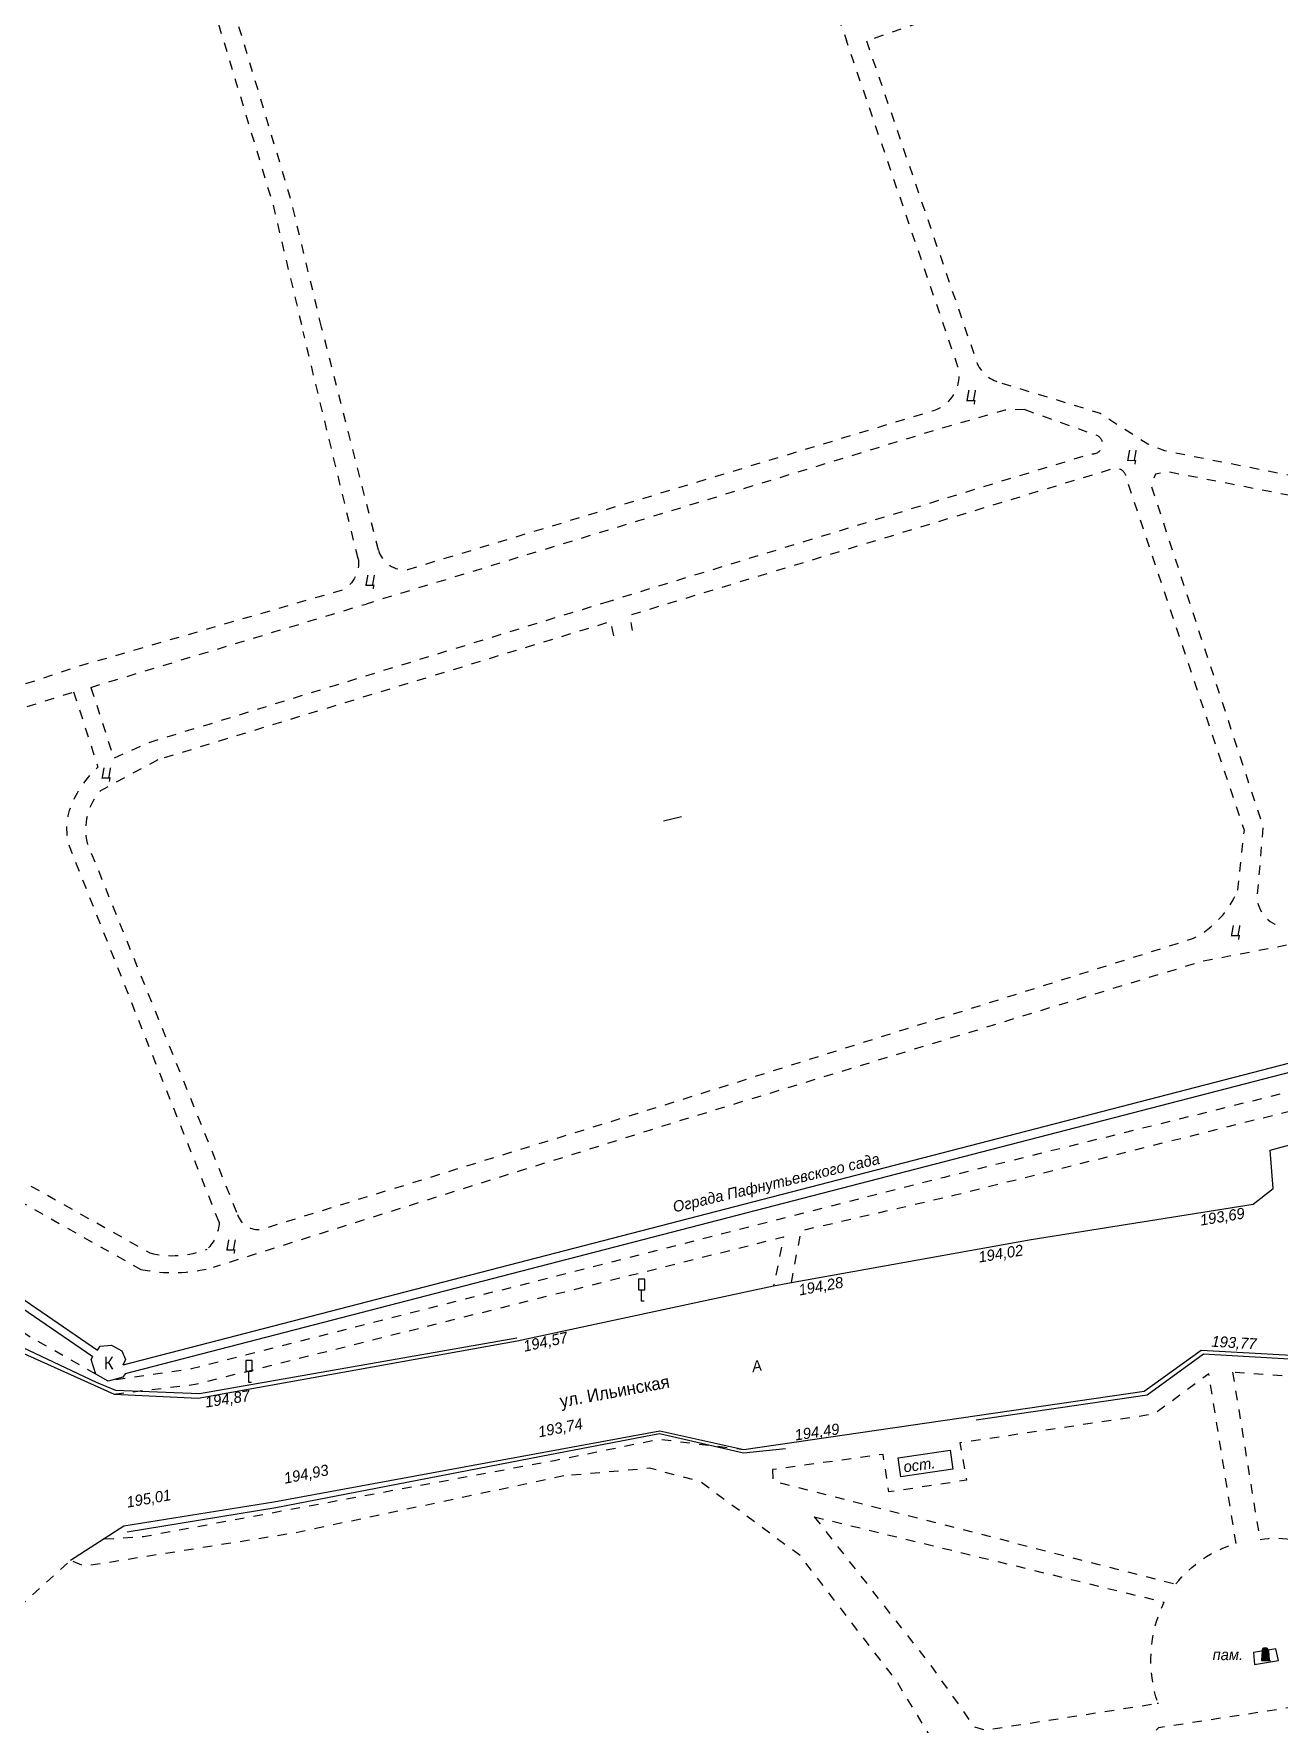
# Model space of a CAD drawing. Header units: metres. Extents: x 2227888 to 2228620, y 529759 to 530801.
# Drawn here: x 2228118.4 to 2228217.4, y 529914.9 to 530049.1 of the extents above; entities that cross this region are included whole.
import ezdxf

# ---------------------------------------------------------------- set-up
doc = ezdxf.new("R2010")
doc.units = ezdxf.units.M
doc.header["$LTSCALE"] = 0.5
doc.linetypes.add('189_3', pattern=[3, 1.5, -1.5])
doc.linetypes.add('CONTI', pattern=[0])
for name, color, linetype in [('АВТОДОРОГИ', 252, 'CONTI'), ('КУЛЬТ_РИТУАЛ', 252, 'CONTI'), ('ОГРАЖДЕНИЯ', 252, 'CONTI'), ('ПАМЯТНИКИ', 252, 'CONTI'), ('ТРОТУАРЫ', 252, 'CONTI')]:
    doc.layers.add(name, color=color, linetype=linetype)
doc.layers.get('0').off()
doc.styles.add('БМ431', font='', dxfattribs={"height": 0.875})
doc.styles.add('древний курсив', font='', dxfattribs={"height": 0.875})
doc.styles.add('рубленый', font='', dxfattribs={"height": 1})
doc.styles.get('БМ431').set_extended_font_data('Bm431', italic=True)
doc.styles.get('древний курсив').set_extended_font_data('D431', italic=True)
doc.styles.get('рубленый').set_extended_font_data('P131')
doc.linetypes.add('280', pattern='A,2,[9,GUGK.shx,S=0.25,R=0,X=0,Y=0.5],2,0', length=4)
doc.linetypes.add('474_2', pattern='A,2,[8,GUGK.shx,S=0.1,R=0,X=0,Y=0],2', length=4)
doc.linetypes.add('84a_2', pattern='A,0.001,[5,GUGK.shx,S=0.9,R=225,X=0,Y=0],0.5,[5,GUGK.shx,S=0.4,R=225,X=0,Y=0],0.5', length=1.001)

# ---------------------------------------------------------------- blocks, each defined once
blk = doc.blocks.new('g206_3')
for p, q in [((0.25, 1.75), (-0.25, 1.75)), ((-0.25, 1.75), (-0.25, 0.9)), ((0.25, 0.9), (0.25, 1.75)), ((-0.25, 0.9), (0, 0.9)), ((0, 0.9), (0.25, 0.9)), ((0, 0), (0, 0.9)), ((0.2, 0), (0, 0))]:
    blk.add_line(p, q)
blk = doc.blocks.new('g067_1')
at = {"color": 0}
for p, q in [((-0.26, 0.75), (-0.31, 0)), ((-0.31, 0), (0.29, 0)), ((0.24, 0.75), (0.29, 0)), ((0.29, 0), (0.39, 0))]:
    blk.add_line(p, q, dxfattribs=at)
at = {"linetype": 'Continuous'}
for p, q in [((-0.31, 0.04), (0.25, 0.6)), ((-0.31, 0.04), (0.25, 0.6)), ((-0.31, 0.04), (0.25, 0.6)), ((-0.31, 0.04), (0.25, 0.6)), ((-0.31, 0.04), (0.25, 0.59)), ((-0.31, 0.03), (0.25, 0.59)), ((-0.31, 0.03), (0.25, 0.59)), ((-0.31, 0.03), (0.25, 0.59)), ((-0.31, 0.03), (0.25, 0.59)), ((-0.31, 0.03), (0.25, 0.59)), ((-0.31, 0.02), (0.25, 0.58)), ((-0.31, 0.02), (0.25, 0.58)), ((-0.31, 0.02), (0.25, 0.58)), ((-0.31, 0.02), (0.25, 0.58)), ((-0.31, 0.02), (0.25, 0.58)), ((-0.31, 0.02), (0.25, 0.58)), ((-0.31, 0.01), (0.25, 0.57)), ((-0.31, 0.01), (0.25, 0.57)), ((-0.31, 0.01), (0.25, 0.57)), ((-0.31, 0.01), (0.25, 0.57)), ((-0.31, 0.01), (0.25, 0.57)), ((-0.31, 0), (0.25, 0.57)), ((-0.31, 0), (0.25, 0.56)), ((-0.3, 0.19), (0.24, 0.73)), ((-0.3, 0.19), (0.24, 0.73)), ((-0.3, 0.19), (0.24, 0.73)), ((-0.3, 0.19), (0.24, 0.73)), ((-0.3, 0.19), (0.24, 0.73)), ((-0.3, 0.18), (0.24, 0.72)), ((-0.3, 0.18), (0.24, 0.72)), ((-0.3, 0.18), (0.24, 0.72)), ((-0.3, 0.18), (0.24, 0.72)), ((-0.3, 0.18), (0.24, 0.72)), ((-0.3, 0.17), (0.24, 0.72)), ((-0.3, 0.17), (0.24, 0.71)), ((-0.3, 0.17), (0.24, 0.71)), ((-0.3, 0.17), (0.25, 0.71)), ((-0.3, 0.17), (0.25, 0.71)), ((-0.3, 0.16), (0.25, 0.71)), ((-0.3, 0.16), (0.25, 0.71)), ((-0.3, 0.16), (0.25, 0.7)), ((-0.3, 0.16), (0.25, 0.7)), ((-0.3, 0.16), (0.25, 0.7)), ((-0.3, 0.16), (0.25, 0.7)), ((-0.3, 0.15), (0.25, 0.7)), ((-0.3, 0.15), (0.25, 0.7)), ((-0.3, 0.15), (0.25, 0.69)), ((-0.3, 0.15), (0.25, 0.69)), ((-0.3, 0.15), (0.25, 0.69)), ((-0.3, 0.14), (0.25, 0.69)), ((-0.3, 0.14), (0.25, 0.69)), ((-0.3, 0.14), (0.25, 0.69)), ((-0.3, 0.14), (0.25, 0.68)), ((-0.3, 0.14), (0.25, 0.68)), ((-0.3, 0.13), (0.25, 0.68)), ((-0.3, 0.13), (0.25, 0.68)), ((-0.3, 0.13), (0.25, 0.68)), ((-0.3, 0.13), (0.25, 0.68)), ((-0.3, 0.13), (0.25, 0.67)), ((-0.3, 0.13), (0.25, 0.67)), ((-0.3, 0.12), (0.25, 0.67)), ((-0.3, 0.12), (0.25, 0.67)), ((-0.3, 0.12), (0.25, 0.67)), ((-0.3, 0.12), (0.25, 0.67)), ((-0.3, 0.12), (0.25, 0.66)), ((-0.3, 0.11), (0.25, 0.66)), ((-0.3, 0.11), (0.25, 0.66)), ((-0.3, 0.11), (0.25, 0.66)), ((-0.3, 0.11), (0.25, 0.66)), ((-0.3, 0.11), (0.25, 0.66)), ((-0.3, 0.1), (0.25, 0.65)), ((-0.3, 0.1), (0.25, 0.65)), ((-0.3, 0.1), (0.25, 0.65)), ((-0.3, 0.1), (0.25, 0.65)), ((-0.3, 0.1), (0.25, 0.65)), ((-0.3, 0.09), (0.25, 0.65)), ((-0.3, 0.09), (0.25, 0.64)), ((-0.3, 0.09), (0.25, 0.64)), ((-0.3, 0.09), (0.25, 0.64)), ((-0.3, 0.09), (0.25, 0.64)), ((-0.3, 0.09), (0.25, 0.64)), ((-0.3, 0.08), (0.25, 0.64)), ((-0.3, 0.08), (0.25, 0.63)), ((-0.3, 0.08), (0.25, 0.63)), ((-0.3, 0.08), (0.25, 0.63)), ((-0.3, 0.08), (0.25, 0.63)), ((-0.3, 0.07), (0.25, 0.63)), ((-0.3, 0.07), (0.25, 0.63)), ((-0.3, 0.07), (0.25, 0.62)), ((-0.3, 0.07), (0.25, 0.62)), ((-0.3, 0.07), (0.25, 0.62)), ((-0.3, 0.06), (0.25, 0.62)), ((-0.3, 0.06), (0.25, 0.62)), ((-0.3, 0.06), (0.25, 0.62)), ((-0.3, 0.06), (0.25, 0.61)), ((-0.3, 0.06), (0.25, 0.61)), ((-0.3, 0.06), (0.25, 0.61)), ((-0.3, 0.05), (0.25, 0.61)), ((-0.3, 0.05), (0.25, 0.61)), ((-0.3, 0.05), (0.25, 0.61)), ((-0.3, 0.05), (0.25, 0.6)), ((-0.3, 0.05), (0.25, 0.6)), ((-0.3, 0), (0.25, 0.56)), ((-0.3, 0), (0.25, 0.56)), ((-0.3, 0), (0.26, 0.56)), ((-0.3, 0), (0.26, 0.56)), ((-0.3, 0), (0.26, 0.56)), ((-0.3, 0), (0.26, 0.55)), ((-0.29, 0.34), (0.22, 0.85)), ((-0.29, 0.34), (0.22, 0.85)), ((-0.29, 0.34), (0.22, 0.85)), ((-0.29, 0.34), (0.22, 0.85)), ((-0.29, 0.34), (0.22, 0.85)), ((-0.29, 0.34), (0.22, 0.85)), ((-0.29, 0.33), (0.22, 0.84)), ((-0.29, 0.33), (0.23, 0.84)), ((-0.29, 0.33), (0.23, 0.84)), ((-0.29, 0.33), (0.23, 0.84)), ((-0.29, 0.33), (0.23, 0.84)), ((-0.29, 0.32), (0.23, 0.84)), ((-0.29, 0.32), (0.23, 0.84)), ((-0.29, 0.32), (0.23, 0.84)), ((-0.29, 0.32), (0.23, 0.83)), ((-0.29, 0.32), (0.23, 0.83)), ((-0.29, 0.31), (0.23, 0.83)), ((-0.29, 0.31), (0.23, 0.83)), ((-0.29, 0.31), (0.23, 0.83)), ((-0.29, 0.31), (0.23, 0.83)), ((-0.29, 0.31), (0.23, 0.83)), ((-0.29, 0.31), (0.23, 0.82)), ((-0.29, 0.3), (0.23, 0.82)), ((-0.29, 0.3), (0.23, 0.82)), ((-0.29, 0.3), (0.23, 0.82)), ((-0.29, 0.3), (0.23, 0.82)), ((-0.29, 0.3), (0.23, 0.82)), ((-0.29, 0.29), (0.23, 0.82)), ((-0.29, 0.29), (0.23, 0.81)), ((-0.29, 0.29), (0.23, 0.81)), ((-0.29, 0.29), (0.24, 0.81)), ((-0.29, 0.29), (0.24, 0.81)), ((-0.29, 0.28), (0.24, 0.81)), ((-0.29, 0.28), (0.24, 0.81)), ((-0.29, 0.28), (0.24, 0.81)), ((-0.29, 0.28), (0.24, 0.8)), ((-0.29, 0.28), (0.24, 0.8)), ((-0.29, 0.27), (0.24, 0.8)), ((-0.29, 0.27), (0.24, 0.8)), ((-0.29, 0.27), (0.24, 0.8)), ((-0.29, 0.27), (0.24, 0.8)), ((-0.29, 0.27), (0.24, 0.8)), ((-0.29, 0.27), (0.24, 0.79)), ((-0.29, 0.26), (0.24, 0.79)), ((-0.29, 0.26), (0.24, 0.79)), ((-0.29, 0.26), (0.24, 0.79)), ((-0.29, 0.26), (0.24, 0.79)), ((-0.29, 0.26), (0.24, 0.79)), ((-0.29, 0.25), (0.24, 0.79)), ((-0.29, 0.25), (0.24, 0.78)), ((-0.29, 0.25), (0.24, 0.78)), ((-0.29, 0.25), (0.24, 0.78)), ((-0.29, 0.25), (0.24, 0.78)), ((-0.29, 0.24), (0.24, 0.78)), ((-0.29, 0.24), (0.24, 0.78)), ((-0.29, 0.24), (0.24, 0.77)), ((-0.29, 0.24), (0.24, 0.77)), ((-0.29, 0.24), (0.24, 0.77)), ((-0.29, 0.23), (0.24, 0.77)), ((-0.29, 0.23), (0.24, 0.77)), ((-0.29, 0.23), (0.24, 0.77)), ((-0.29, 0.23), (0.24, 0.76)), ((-0.29, 0.23), (0.24, 0.76)), ((-0.29, 0.23), (0.24, 0.76)), ((-0.29, 0.22), (0.24, 0.76)), ((-0.29, 0.22), (0.24, 0.76)), ((-0.29, 0.22), (0.24, 0.76)), ((-0.29, 0.22), (0.24, 0.75)), ((-0.29, 0.22), (0.24, 0.75)), ((-0.29, 0.21), (0.24, 0.75)), ((-0.29, 0.21), (0.24, 0.75)), ((-0.29, 0.21), (0.24, 0.75)), ((-0.29, 0.21), (0.24, 0.75)), ((-0.29, 0.21), (0.24, 0.74)), ((-0.29, 0.2), (0.24, 0.74)), ((-0.29, 0.2), (0.24, 0.74)), ((-0.29, 0.2), (0.24, 0.74)), ((-0.29, 0.2), (0.24, 0.74)), ((-0.29, 0.2), (0.24, 0.74)), ((-0.29, 0.2), (0.24, 0.73)), ((-0.29, 0), (0.26, 0.55)), ((-0.29, 0), (0.26, 0.55)), ((-0.29, 0), (0.26, 0.55)), ((-0.29, 0), (0.26, 0.55)), ((-0.29, 0), (0.26, 0.55)), ((-0.29, 0), (0.26, 0.54)), ((-0.28, 0.49), (0.16, 0.93)), ((-0.28, 0.49), (0.17, 0.93)), ((-0.28, 0.49), (0.17, 0.93)), ((-0.28, 0.49), (0.17, 0.93)), ((-0.28, 0.49), (0.17, 0.93)), ((-0.28, 0.49), (0.17, 0.93)), ((-0.28, 0.48), (0.17, 0.93)), ((-0.28, 0.48), (0.17, 0.93)), ((-0.28, 0.48), (0.17, 0.93)), ((-0.28, 0.48), (0.17, 0.93)), ((-0.28, 0.48), (0.17, 0.93)), ((-0.28, 0.47), (0.17, 0.92)), ((-0.28, 0.47), (0.18, 0.92)), ((-0.28, 0.47), (0.18, 0.92)), ((-0.28, 0.47), (0.18, 0.92)), ((-0.28, 0.47), (0.18, 0.92)), ((-0.28, 0.46), (0.18, 0.92)), ((-0.28, 0.46), (0.18, 0.92)), ((-0.28, 0.46), (0.18, 0.92)), ((-0.28, 0.46), (0.18, 0.92)), ((-0.28, 0.46), (0.18, 0.92)), ((-0.28, 0.45), (0.18, 0.92)), ((-0.28, 0.45), (0.18, 0.91)), ((-0.28, 0.45), (0.18, 0.91)), ((-0.28, 0.45), (0.19, 0.91)), ((-0.28, 0.45), (0.19, 0.91)), ((-0.28, 0.45), (0.19, 0.91)), ((-0.28, 0.44), (0.19, 0.91)), ((-0.28, 0.44), (0.19, 0.91)), ((-0.28, 0.44), (0.19, 0.91)), ((-0.28, 0.44), (0.19, 0.91)), ((-0.28, 0.44), (0.19, 0.91)), ((-0.28, 0.43), (0.19, 0.9)), ((-0.28, 0.43), (0.19, 0.9)), ((-0.28, 0.43), (0.19, 0.9)), ((-0.28, 0.43), (0.19, 0.9)), ((-0.28, 0.43), (0.19, 0.9)), ((-0.28, 0.42), (0.2, 0.9)), ((-0.28, 0.42), (0.2, 0.9)), ((-0.28, 0.42), (0.2, 0.9)), ((-0.28, 0.42), (0.2, 0.9)), ((-0.28, 0.42), (0.2, 0.9)), ((-0.28, 0.41), (0.2, 0.89)), ((-0.28, 0.41), (0.2, 0.89)), ((-0.28, 0.41), (0.2, 0.89)), ((-0.28, 0.41), (0.2, 0.89)), ((-0.28, 0.41), (0.2, 0.89)), ((-0.28, 0.41), (0.2, 0.89)), ((-0.28, 0.4), (0.2, 0.89)), ((-0.28, 0.4), (0.2, 0.89)), ((-0.28, 0.4), (0.2, 0.89)), ((-0.28, 0.4), (0.21, 0.88)), ((-0.28, 0.4), (0.21, 0.88)), ((-0.28, 0.39), (0.21, 0.88)), ((-0.28, 0.39), (0.21, 0.88)), ((-0.28, 0.39), (0.21, 0.88)), ((-0.28, 0.39), (0.21, 0.88)), ((-0.28, 0.39), (0.21, 0.88)), ((-0.28, 0.38), (0.21, 0.88)), ((-0.28, 0.38), (0.21, 0.88)), ((-0.28, 0.38), (0.21, 0.87)), ((-0.28, 0.38), (0.21, 0.87)), ((-0.28, 0.38), (0.21, 0.87)), ((-0.28, 0.38), (0.21, 0.87)), ((-0.28, 0.37), (0.21, 0.87)), ((-0.28, 0.37), (0.21, 0.87)), ((-0.28, 0.37), (0.21, 0.87)), ((-0.28, 0.37), (0.22, 0.87)), ((-0.28, 0.37), (0.22, 0.87)), ((-0.28, 0.36), (0.22, 0.86)), ((-0.28, 0.36), (0.22, 0.86)), ((-0.28, 0.36), (0.22, 0.86)), ((-0.28, 0.36), (0.22, 0.86)), ((-0.28, 0.36), (0.22, 0.86)), ((-0.28, 0.35), (0.22, 0.86)), ((-0.28, 0.35), (0.22, 0.86)), ((-0.28, 0.35), (0.22, 0.86)), ((-0.28, 0.35), (0.22, 0.85)), ((-0.28, 0.35), (0.22, 0.85)), ((-0.28, 0), (0.26, 0.54)), ((-0.28, 0), (0.26, 0.54)), ((-0.28, 0), (0.26, 0.54)), ((-0.28, 0), (0.26, 0.54)), ((-0.28, 0), (0.26, 0.54)), ((-0.27, 0.64), (0.08, 0.99)), ((-0.27, 0.64), (0.08, 0.99)), ((-0.27, 0.64), (0.08, 0.99)), ((-0.27, 0.64), (0.08, 0.99)), ((-0.27, 0.64), (0.08, 0.99)), ((-0.27, 0.63), (0.09, 0.99)), ((-0.27, 0.63), (0.09, 0.98)), ((-0.27, 0.63), (0.09, 0.98)), ((-0.27, 0.63), (0.09, 0.98)), ((-0.27, 0.63), (0.09, 0.98)), ((-0.27, 0.63), (0.09, 0.98)), ((-0.27, 0.62), (0.09, 0.98)), ((-0.27, 0.62), (0.09, 0.98)), ((-0.27, 0.62), (0.09, 0.98)), ((-0.27, 0.62), (0.1, 0.98)), ((-0.27, 0.62), (0.1, 0.98)), ((-0.27, 0.61), (0.1, 0.98)), ((-0.27, 0.61), (0.1, 0.98)), ((-0.27, 0.61), (0.1, 0.98)), ((-0.27, 0.61), (0.1, 0.98)), ((-0.27, 0.61), (0.1, 0.98)), ((-0.27, 0.6), (0.1, 0.98)), ((-0.27, 0.6), (0.11, 0.98)), ((-0.27, 0.6), (0.11, 0.98)), ((-0.27, 0.6), (0.11, 0.97)), ((-0.27, 0.6), (0.11, 0.97)), ((-0.27, 0.59), (0.11, 0.97)), ((-0.27, 0.59), (0.11, 0.97)), ((-0.27, 0.59), (0.11, 0.97)), ((-0.27, 0.59), (0.11, 0.97)), ((-0.27, 0.59), (0.11, 0.97)), ((-0.27, 0.59), (0.12, 0.97)), ((-0.27, 0.58), (0.12, 0.97)), ((-0.27, 0.58), (0.12, 0.97)), ((-0.27, 0.58), (0.12, 0.97)), ((-0.27, 0.58), (0.12, 0.97)), ((-0.27, 0.58), (0.12, 0.97)), ((-0.27, 0.57), (0.12, 0.97)), ((-0.27, 0.57), (0.12, 0.97)), ((-0.27, 0.57), (0.12, 0.97)), ((-0.27, 0.57), (0.13, 0.96)), ((-0.27, 0.57), (0.13, 0.96)), ((-0.27, 0.56), (0.13, 0.96)), ((-0.27, 0.56), (0.13, 0.96)), ((-0.27, 0.56), (0.13, 0.96)), ((-0.27, 0.56), (0.13, 0.96)), ((-0.27, 0.56), (0.13, 0.96)), ((-0.27, 0.56), (0.13, 0.96)), ((-0.27, 0.55), (0.13, 0.96)), ((-0.27, 0.55), (0.14, 0.96)), ((-0.27, 0.55), (0.14, 0.96)), ((-0.27, 0.55), (0.14, 0.96)), ((-0.27, 0.55), (0.14, 0.96)), ((-0.27, 0.54), (0.14, 0.96)), ((-0.27, 0.54), (0.14, 0.95)), ((-0.27, 0.54), (0.14, 0.95)), ((-0.27, 0.54), (0.14, 0.95)), ((-0.27, 0.54), (0.14, 0.95)), ((-0.27, 0.53), (0.14, 0.95)), ((-0.27, 0.53), (0.15, 0.95)), ((-0.27, 0.53), (0.15, 0.95)), ((-0.27, 0.53), (0.15, 0.95)), ((-0.27, 0.53), (0.15, 0.95)), ((-0.27, 0.52), (0.15, 0.95)), ((-0.27, 0.52), (0.15, 0.95)), ((-0.27, 0.52), (0.15, 0.95)), ((-0.27, 0.52), (0.15, 0.95)), ((-0.27, 0.52), (0.15, 0.94)), ((-0.27, 0.52), (0.15, 0.94)), ((-0.27, 0.51), (0.16, 0.94)), ((-0.27, 0.51), (0.16, 0.94)), ((-0.27, 0.51), (0.16, 0.94)), ((-0.27, 0.51), (0.16, 0.94)), ((-0.27, 0.51), (0.16, 0.94)), ((-0.27, 0.5), (0.16, 0.94)), ((-0.27, 0.5), (0.16, 0.94)), ((-0.27, 0.5), (0.16, 0.94)), ((-0.27, 0.5), (0.16, 0.94)), ((-0.27, 0.5), (0.16, 0.94)), ((-0.27, 0), (0.26, 0.53)), ((-0.27, 0), (0.26, 0.53)), ((-0.27, 0), (0.26, 0.53)), ((-0.27, 0), (0.26, 0.53)), ((-0.27, 0), (0.26, 0.53)), ((-0.27, 0), (0.26, 0.53)), ((-0.26, 0.79), (-0.04, 1)), ((-0.26, 0.79), (-0.04, 1)), ((-0.26, 0.79), (-0.04, 1)), ((-0.26, 0.78), (-0.04, 1)), ((-0.26, 0.78), (-0.04, 1)), ((-0.26, 0.78), (-0.03, 1)), ((-0.26, 0.78), (-0.03, 1)), ((-0.26, 0.78), (-0.03, 1)), ((-0.26, 0.77), (-0.03, 1)), ((-0.26, 0.77), (-0.03, 1)), ((-0.26, 0.77), (-0.02, 1)), ((-0.26, 0.77), (-0.02, 1)), ((-0.26, 0.77), (-0.02, 1)), ((-0.26, 0.76), (-0.02, 1)), ((-0.26, 0.76), (-0.02, 1)), ((-0.26, 0.76), (-0.02, 1)), ((-0.26, 0.76), (-0.01, 1)), ((-0.26, 0.76), (-0.01, 1)), ((-0.26, 0.76), (-0.01, 1)), ((-0.26, 0.75), (-0.01, 1)), ((-0.26, 0.75), (-0.01, 1)), ((-0.26, 0.75), (0, 1)), ((-0.26, 0.75), (0, 1)), ((-0.26, 0.75), (0, 1)), ((-0.26, 0.74), (0, 1)), ((-0.26, 0.74), (0, 1)), ((-0.26, 0.74), (0, 1)), ((-0.26, 0.74), (0.01, 1)), ((-0.26, 0.74), (0.01, 1)), ((-0.26, 0.74), (0.01, 1)), ((-0.26, 0.73), (0.01, 1)), ((-0.26, 0.73), (0.01, 1)), ((-0.26, 0.73), (0.01, 1)), ((-0.26, 0.73), (0.02, 1)), ((-0.26, 0.73), (0.02, 1)), ((-0.26, 0.72), (0.02, 1)), ((-0.26, 0.72), (0.02, 1)), ((-0.26, 0.72), (0.02, 1)), ((-0.26, 0.72), (0.02, 1)), ((-0.26, 0.72), (0.02, 1)), ((-0.26, 0.71), (0.03, 1)), ((-0.26, 0.71), (0.03, 1)), ((-0.26, 0.71), (0.03, 1)), ((-0.26, 0.71), (0.03, 1)), ((-0.26, 0.71), (0.03, 1)), ((-0.26, 0.7), (0.03, 1)), ((-0.26, 0.7), (0.04, 1)), ((-0.26, 0.7), (0.04, 1)), ((-0.26, 0.7), (0.04, 1)), ((-0.26, 0.7), (0.04, 1)), ((-0.26, 0.7), (0.04, 1)), ((-0.26, 0.69), (0.04, 1)), ((-0.26, 0.69), (0.04, 1)), ((-0.26, 0.69), (0.05, 1)), ((-0.26, 0.69), (0.05, 1)), ((-0.26, 0.69), (0.05, 1)), ((-0.26, 0.68), (0.05, 1)), ((-0.26, 0.68), (0.05, 1)), ((-0.26, 0.68), (0.05, 1)), ((-0.26, 0.68), (0.05, 1)), ((-0.26, 0.68), (0.06, 0.99)), ((-0.26, 0.67), (0.06, 0.99)), ((-0.26, 0.67), (0.06, 0.99)), ((-0.26, 0.67), (0.06, 0.99)), ((-0.26, 0.67), (0.06, 0.99)), ((-0.26, 0.67), (0.06, 0.99)), ((-0.26, 0.66), (0.06, 0.99)), ((-0.26, 0.66), (0.07, 0.99)), ((-0.26, 0.66), (0.07, 0.99)), ((-0.26, 0.66), (0.07, 0.99)), ((-0.26, 0.66), (0.07, 0.99)), ((-0.26, 0.66), (0.07, 0.99)), ((-0.26, 0.65), (0.07, 0.99)), ((-0.26, 0.65), (0.07, 0.99)), ((-0.26, 0.65), (0.07, 0.99)), ((-0.26, 0.65), (0.08, 0.99)), ((-0.26, 0.65), (0.08, 0.99)), ((-0.26, 0), (0.26, 0.52)), ((-0.26, 0), (0.26, 0.52)), ((-0.26, 0), (0.26, 0.52)), ((-0.26, 0), (0.26, 0.52)), ((-0.26, 0), (0.26, 0.52)), ((-0.26, 0), (0.26, 0.52)), ((-0.25, 0.81), (-0.07, 1)), ((-0.25, 0.81), (-0.07, 1)), ((-0.25, 0.81), (-0.06, 1)), ((-0.25, 0.81), (-0.06, 1)), ((-0.25, 0.81), (-0.06, 1)), ((-0.25, 0.8), (-0.06, 1)), ((-0.25, 0.8), (-0.06, 1)), ((-0.25, 0.8), (-0.05, 1)), ((-0.25, 0.8), (-0.05, 1)), ((-0.25, 0.79), (-0.05, 1)), ((-0.25, 0.79), (-0.05, 1)), ((-0.25, 0.83), (-0.09, 0.99)), ((-0.25, 0.83), (-0.08, 0.99)), ((-0.25, 0.83), (-0.08, 0.99)), ((-0.25, 0.82), (-0.08, 0.99)), ((-0.25, 0.82), (-0.08, 0.99)), ((-0.25, 0.82), (-0.07, 0.99)), ((-0.25, 0.82), (-0.07, 0.99)), ((-0.25, 0), (0.26, 0.51)), ((-0.25, 0), (0.26, 0.51)), ((-0.25, 0), (0.26, 0.51)), ((-0.25, 0), (0.26, 0.51)), ((-0.25, 0), (0.26, 0.51)), ((-0.24, 0.85), (-0.1, 0.99)), ((-0.24, 0.84), (-0.1, 0.99)), ((-0.24, 0.84), (-0.09, 0.99)), ((-0.24, 0.84), (-0.09, 0.99)), ((-0.24, 0.83), (-0.09, 0.99)), ((-0.24, 0.86), (-0.11, 0.98)), ((-0.24, 0.85), (-0.11, 0.98)), ((-0.24, 0.85), (-0.1, 0.98)), ((-0.24, 0), (0.26, 0.51)), ((-0.24, 0), (0.26, 0.51)), ((-0.24, 0), (0.26, 0.5)), ((-0.24, 0), (0.26, 0.5)), ((-0.24, 0), (0.26, 0.5)), ((-0.24, 0), (0.26, 0.5)), ((-0.23, 0.87), (-0.12, 0.98)), ((-0.23, 0.86), (-0.12, 0.98)), ((-0.23, 0.86), (-0.11, 0.98)), ((-0.23, 0.88), (-0.13, 0.97)), ((-0.23, 0.87), (-0.13, 0.97)), ((-0.23, 0.87), (-0.12, 0.97)), ((-0.23, 0), (0.26, 0.5)), ((-0.23, 0), (0.26, 0.5)), ((-0.23, 0), (0.26, 0.49)), ((-0.23, 0), (0.26, 0.49)), ((-0.23, 0), (0.26, 0.49)), ((-0.23, 0), (0.26, 0.49)), ((-0.22, 0.89), (-0.14, 0.97)), ((-0.22, 0.88), (-0.14, 0.97)), ((-0.22, 0.89), (-0.14, 0.96)), ((-0.22, 0), (0.26, 0.49)), ((-0.22, 0), (0.26, 0.49)), ((-0.22, 0), (0.26, 0.48)), ((-0.22, 0), (0.26, 0.48)), ((-0.22, 0), (0.26, 0.48)), ((-0.21, 0.9), (-0.15, 0.96)), ((-0.21, 0.9), (-0.16, 0.95)), ((-0.21, 0), (0.26, 0.48)), ((-0.21, 0), (0.26, 0.48)), ((-0.21, 0), (0.26, 0.48)), ((-0.21, 0), (0.26, 0.47)), ((-0.21, 0), (0.26, 0.47)), ((-0.21, 0), (0.26, 0.47)), ((-0.2, 0.91), (-0.16, 0.95)), ((-0.2, 0), (0.26, 0.47)), ((-0.2, 0), (0.26, 0.47)), ((-0.2, 0), (0.26, 0.47)), ((-0.2, 0), (0.26, 0.46)), ((-0.2, 0), (0.26, 0.46)), ((-0.2, 0), (0.26, 0.46)), ((-0.19, 0.92), (-0.18, 0.94)), ((-0.19, 0), (0.26, 0.46)), ((-0.19, 0), (0.26, 0.46)), ((-0.19, 0), (0.26, 0.46)), ((-0.19, 0), (0.26, 0.45)), ((-0.19, 0), (0.26, 0.45)), ((-0.18, 0), (0.26, 0.45)), ((-0.18, 0), (0.26, 0.45)), ((-0.18, 0), (0.26, 0.45)), ((-0.18, 0), (0.26, 0.45)), ((-0.18, 0), (0.26, 0.44)), ((-0.18, 0), (0.26, 0.44)), ((-0.17, 0), (0.26, 0.44)), ((-0.17, 0), (0.26, 0.44)), ((-0.17, 0), (0.26, 0.44)), ((-0.17, 0), (0.26, 0.44)), ((-0.17, 0), (0.26, 0.43)), ((-0.17, 0), (0.26, 0.43)), ((-0.16, 0), (0.26, 0.43)), ((-0.16, 0), (0.26, 0.43)), ((-0.16, 0), (0.26, 0.43)), ((-0.16, 0), (0.26, 0.43)), ((-0.16, 0), (0.26, 0.42)), ((-0.15, 0), (0.26, 0.42)), ((-0.15, 0), (0.26, 0.42)), ((-0.15, 0), (0.26, 0.42)), ((-0.15, 0), (0.26, 0.42)), ((-0.15, 0), (0.26, 0.42)), ((-0.15, 0), (0.26, 0.41)), ((-0.14, 0), (0.26, 0.41)), ((-0.14, 0), (0.27, 0.41)), ((-0.14, 0), (0.27, 0.41)), ((-0.14, 0), (0.27, 0.41)), ((-0.14, 0), (0.27, 0.41)), ((-0.14, 0), (0.27, 0.4)), ((-0.13, 0), (0.27, 0.4)), ((-0.13, 0), (0.27, 0.4)), ((-0.13, 0), (0.27, 0.4)), ((-0.13, 0), (0.27, 0.4)), ((-0.13, 0), (0.27, 0.4)), ((-0.12, 0), (0.27, 0.39)), ((-0.12, 0), (0.27, 0.39)), ((-0.12, 0), (0.27, 0.39)), ((-0.12, 0), (0.27, 0.39)), ((-0.12, 0), (0.27, 0.39)), ((-0.12, 0), (0.27, 0.39)), ((-0.11, 0), (0.27, 0.38)), ((-0.11, 0), (0.27, 0.38)), ((-0.11, 0), (0.27, 0.38)), ((-0.11, 0), (0.27, 0.38)), ((-0.11, 0), (0.27, 0.38)), ((-0.11, 0), (0.27, 0.38)), ((-0.1, 0), (0.27, 0.37)), ((-0.1, 0), (0.27, 0.37)), ((-0.1, 0), (0.27, 0.37)), ((-0.1, 0), (0.27, 0.37)), ((-0.1, 0), (0.27, 0.37)), ((-0.09, 0), (0.27, 0.37)), ((-0.09, 0), (0.27, 0.36)), ((-0.09, 0), (0.27, 0.36)), ((-0.09, 0), (0.27, 0.36)), ((-0.09, 0), (0.27, 0.36)), ((-0.09, 0), (0.27, 0.36)), ((-0.08, 0), (0.27, 0.36)), ((-0.08, 0), (0.27, 0.35)), ((-0.08, 0), (0.27, 0.35)), ((-0.08, 0), (0.27, 0.35)), ((-0.08, 0), (0.27, 0.35)), ((-0.08, 0), (0.27, 0.35)), ((-0.07, 0), (0.27, 0.35)), ((-0.07, 0), (0.27, 0.34)), ((-0.07, 0), (0.27, 0.34)), ((-0.07, 0), (0.27, 0.34)), ((-0.07, 0), (0.27, 0.34)), ((-0.06, 0), (0.27, 0.34)), ((-0.06, 0), (0.27, 0.34)), ((-0.06, 0), (0.27, 0.33)), ((-0.06, 0), (0.27, 0.33)), ((-0.06, 0), (0.27, 0.33)), ((-0.06, 0), (0.27, 0.33)), ((-0.05, 0), (0.27, 0.33)), ((-0.05, 0), (0.27, 0.33)), ((-0.05, 0), (0.27, 0.32)), ((-0.05, 0), (0.27, 0.32)), ((-0.05, 0), (0.27, 0.32)), ((-0.05, 0), (0.27, 0.32)), ((-0.04, 0), (0.27, 0.32)), ((-0.04, 0), (0.27, 0.32)), ((-0.04, 0), (0.27, 0.31)), ((-0.04, 0), (0.27, 0.31)), ((-0.04, 0), (0.27, 0.31)), ((-0.03, 0), (0.27, 0.31)), ((-0.03, 0), (0.27, 0.31)), ((-0.03, 0), (0.27, 0.31)), ((-0.03, 0), (0.27, 0.3)), ((-0.03, 0), (0.27, 0.3)), ((-0.03, 0), (0.27, 0.3)), ((-0.02, 0), (0.27, 0.3)), ((-0.02, 0), (0.27, 0.3)), ((-0.02, 0), (0.27, 0.3)), ((-0.02, 0), (0.27, 0.29)), ((-0.02, 0), (0.27, 0.29)), ((-0.01, 0), (0.27, 0.29)), ((-0.01, 0), (0.27, 0.29)), ((-0.01, 0), (0.27, 0.29)), ((-0.01, 0), (0.27, 0.29)), ((-0.01, 0), (0.27, 0.28)), ((-0.01, 0), (0.27, 0.28)), ((0, 0), (0.27, 0.28)), ((0, 0), (0.27, 0.28)), ((0, 0), (0.27, 0.28)), ((0, 0), (0.27, 0.28)), ((0, 0), (0.27, 0.27)), ((0, 0), (0.27, 0.27)), ((0.01, 0), (0.27, 0.27)), ((0.01, 0), (0.27, 0.27)), ((0.01, 0), (0.27, 0.27)), ((0.01, 0), (0.27, 0.27)), ((0.01, 0), (0.27, 0.26)), ((0.02, 0), (0.27, 0.26)), ((0.02, 0), (0.27, 0.26)), ((0.02, 0), (0.28, 0.26)), ((0.02, 0), (0.28, 0.26)), ((0.02, 0), (0.28, 0.26)), ((0.02, 0), (0.28, 0.25)), ((0.03, 0), (0.28, 0.25)), ((0.03, 0), (0.28, 0.25)), ((0.03, 0), (0.28, 0.25)), ((0.03, 0), (0.28, 0.25)), ((0.03, 0), (0.28, 0.25)), ((0.03, 0), (0.28, 0.24)), ((0.04, 0), (0.28, 0.24)), ((0.04, 0), (0.28, 0.24)), ((0.04, 0), (0.28, 0.24)), ((0.04, 0), (0.28, 0.24)), ((0.04, 0), (0.28, 0.24)), ((0.05, 0), (0.28, 0.23)), ((0.05, 0), (0.28, 0.23)), ((0.05, 0), (0.28, 0.23)), ((0.05, 0), (0.28, 0.23)), ((0.05, 0), (0.28, 0.23)), ((0.05, 0), (0.28, 0.23)), ((0.06, 0), (0.28, 0.22)), ((0.06, 0), (0.28, 0.22)), ((0.06, 0), (0.28, 0.22)), ((0.06, 0), (0.28, 0.22)), ((0.06, 0), (0.28, 0.22)), ((0.06, 0), (0.28, 0.22)), ((0.07, 0), (0.28, 0.21)), ((0.07, 0), (0.28, 0.21)), ((0.07, 0), (0.28, 0.21)), ((0.07, 0), (0.28, 0.21)), ((0.07, 0), (0.28, 0.21)), ((0.08, 0), (0.28, 0.21)), ((0.08, 0), (0.28, 0.21)), ((0.08, 0), (0.28, 0.2)), ((0.08, 0), (0.28, 0.2)), ((0.08, 0), (0.28, 0.2)), ((0.08, 0), (0.28, 0.2)), ((0.09, 0), (0.28, 0.2)), ((0.09, 0), (0.28, 0.2)), ((0.09, 0), (0.28, 0.19)), ((0.09, 0), (0.28, 0.19)), ((0.09, 0), (0.28, 0.19)), ((0.09, 0), (0.28, 0.19)), ((0.1, 0), (0.28, 0.19)), ((0.1, 0), (0.28, 0.19)), ((0.1, 0), (0.28, 0.18)), ((0.1, 0), (0.28, 0.18)), ((0.1, 0), (0.28, 0.18)), ((0.11, 0), (0.28, 0.18)), ((0.11, 0), (0.28, 0.18)), ((0.11, 0), (0.28, 0.18)), ((0.11, 0), (0.28, 0.17)), ((0.11, 0), (0.28, 0.17)), ((0.11, 0), (0.28, 0.17)), ((0.12, 0), (0.28, 0.17)), ((0.12, 0), (0.28, 0.17)), ((0.12, 0), (0.28, 0.17)), ((0.12, 0), (0.28, 0.16)), ((0.12, 0), (0.28, 0.16)), ((0.12, 0), (0.28, 0.16)), ((0.13, 0), (0.28, 0.16)), ((0.13, 0), (0.28, 0.16)), ((0.13, 0), (0.28, 0.16)), ((0.13, 0), (0.28, 0.15)), ((0.13, 0), (0.28, 0.15)), ((0.14, 0), (0.28, 0.15)), ((0.14, 0), (0.28, 0.15)), ((0.14, 0), (0.28, 0.15)), ((0.14, 0), (0.28, 0.15)), ((0.14, 0), (0.28, 0.14)), ((0.14, 0), (0.28, 0.14)), ((0.15, 0), (0.28, 0.14)), ((0.15, 0), (0.28, 0.14)), ((0.15, 0), (0.28, 0.14)), ((0.15, 0), (0.28, 0.14)), ((0.15, 0), (0.28, 0.13)), ((0.15, 0), (0.28, 0.13)), ((0.16, 0), (0.28, 0.13)), ((0.16, 0), (0.28, 0.13)), ((0.16, 0), (0.28, 0.13)), ((0.16, 0), (0.28, 0.13)), ((0.16, 0), (0.28, 0.12)), ((0.17, 0), (0.28, 0.12)), ((0.17, 0), (0.28, 0.12)), ((0.17, 0), (0.28, 0.12)), ((0.17, 0), (0.28, 0.12)), ((0.17, 0), (0.28, 0.12)), ((0.17, 0), (0.28, 0.11)), ((0.18, 0), (0.28, 0.11)), ((0.18, 0), (0.29, 0.11)), ((0.18, 0), (0.29, 0.11)), ((0.18, 0), (0.29, 0.11)), ((0.18, 0), (0.29, 0.11)), ((0.18, 0), (0.29, 0.1)), ((0.19, 0), (0.29, 0.1)), ((0.19, 0), (0.29, 0.1)), ((0.19, 0), (0.29, 0.1)), ((0.19, 0), (0.29, 0.1)), ((0.19, 0), (0.29, 0.1)), ((0.2, 0), (0.29, 0.09)), ((0.2, 0), (0.29, 0.09)), ((0.2, 0), (0.29, 0.09)), ((0.2, 0), (0.29, 0.09)), ((0.2, 0), (0.29, 0.09)), ((0.2, 0), (0.29, 0.09)), ((0.21, 0), (0.29, 0.08)), ((0.21, 0), (0.29, 0.08)), ((0.21, 0), (0.29, 0.08)), ((0.21, 0), (0.29, 0.08)), ((0.21, 0), (0.29, 0.08)), ((0.21, 0), (0.29, 0.08)), ((0.22, 0), (0.29, 0.07)), ((0.22, 0), (0.29, 0.07)), ((0.22, 0), (0.29, 0.07)), ((0.22, 0), (0.29, 0.07)), ((0.22, 0), (0.29, 0.07)), ((0.23, 0), (0.29, 0.07)), ((0.23, 0), (0.29, 0.06)), ((0.23, 0), (0.29, 0.06)), ((0.23, 0), (0.29, 0.06)), ((0.23, 0), (0.29, 0.06)), ((0.23, 0), (0.29, 0.06)), ((0.24, 0), (0.29, 0.06)), ((0.24, 0), (0.29, 0.05)), ((0.24, 0), (0.29, 0.05)), ((0.24, 0), (0.29, 0.05)), ((0.24, 0), (0.29, 0.05)), ((0.24, 0), (0.29, 0.05)), ((0.25, 0), (0.29, 0.05)), ((0.25, 0), (0.29, 0.04)), ((0.25, 0), (0.29, 0.04)), ((0.25, 0), (0.29, 0.04)), ((0.25, 0), (0.29, 0.04)), ((0.26, 0), (0.29, 0.04)), ((0.26, 0), (0.29, 0.04)), ((0.26, 0), (0.29, 0.03)), ((0.26, 0), (0.29, 0.03)), ((0.26, 0), (0.29, 0.03)), ((0.26, 0), (0.29, 0.03)), ((0.27, 0), (0.29, 0.03)), ((0.27, 0), (0.29, 0.03)), ((0.27, 0), (0.29, 0.02)), ((0.27, 0), (0.29, 0.02)), ((0.27, 0), (0.29, 0.02)), ((0.27, 0), (0.29, 0.02)), ((0.28, 0), (0.29, 0.02)), ((0.28, 0), (0.29, 0.02)), ((0.28, 0), (0.29, 0.01)), ((0.28, 0), (0.29, 0.01)), ((0.28, 0), (0.29, 0.01)), ((0.29, 0), (0.29, 0.01)), ((0.29, 0), (0.29, 0.01)), ((0.29, 0), (0.29, 0.01)), ((0.29, 0), (0.29, 0))]:
    blk.add_line(p, q, dxfattribs=at)
at = {"color": 0}
blk.add_arc((-0.01, 0.75), 0.25, 0, 180, dxfattribs=at)

msp = doc.modelspace()

# ---------------------------------------------------------------- linework, layer by layer
at = {"layer": 'АВТОДОРОГИ', "flags": 128}
for points in [[(2227968.44, 530306.61), (2227960.41, 530305.5), (2227962.42, 530288.77), (2227966.15, 530259.17), (2227969.57, 530229.17), (2227970.89, 530212.78), (2227973.11, 530191.92), (2227977.44, 530155.29), (2227981.5, 530122.65), (2227987.56, 530076.55), (2227989.68, 530065.06), (2227991.75, 530059.38), (2228009.8, 530025.5), (2228018.66, 530013.27), (2228027.96, 530004.54), (2228046.15, 529991.71), (2228067.19, 529977.6), (2228088.86, 529963.19), (2228116.85, 529944.65), (2228124.81, 529941.09), (2228131.47, 529940.75), (2228156.83, 529945.32)], [(2228156.83, 529945.32), (2228177.19, 529949.67), (2228178.6, 529949.94), (2228197.66, 529953.36), (2228215.29, 529956.17), (2228216.87, 529957.41), (2228216.63, 529960.46), (2228226.6, 529963.16), (2228227.8, 529961.83), (2228231.17, 529958.47), (2228235.2, 529957.57), (2228246.39, 529953.47), (2228248.31, 529953.47), (2228251.82, 529955.7)], [(2228168.15, 529938.17), (2228174.83, 529936.69), (2228206.64, 529941.32), (2228211.16, 529944.56), (2228227.4, 529943.67), (2228238.41, 529938.02), (2228240.51, 529935.68), (2228246.4, 529923.26), (2228247.63, 529918.72), (2228250.79, 529905.18), (2228252.89, 529892.55)]]:
    msp.add_lwpolyline(points, dxfattribs=at)
at = {"layer": 'АВТОДОРОГИ', "elevation": 195.24, "flags": 128}
msp.add_lwpolyline([(2228121.34, 529927.88), (2228125.58, 529930.62), (2228137.49, 529932.53), (2228168.15, 529938.17)], dxfattribs=at)
at = {"layer": 'АВТОДОРОГИ', "flags": 128}
msp.add_lwpolyline([(2228187.29, 529934.51), (2228187.09, 529936.01), (2228191.21, 529936.62), (2228191.42, 529935.12)], close=True, dxfattribs=at)
at = {"layer": 'АВТОДОРОГИ', "linetype": '189_3', "flags": 128}
msp.add_lwpolyline([(2228107.16, 529915.1), (2228121.34, 529927.88)], dxfattribs=at)
at = {"layer": 'КУЛЬТ_РИТУАЛ', "flags": 128}
msp.add_lwpolyline([(2228168.44, 529986.61), (2228169.86, 529986.95)], dxfattribs=at)
at = {"layer": 'ОГРАЖДЕНИЯ', "flags": 128}
for points in [[(2228026.17, 530010.51), (2228048.8, 529994.98), (2228123.1, 529944.08)], [(2228026.56, 530011.09), (2228049.2, 529995.55), (2228123.48, 529944.58)], [(2228123.48, 529944.58), (2228123.69, 529944.88), (2228124.6, 529944.96), (2228125.4, 529944.52), (2228125.71, 529943.84), (2228125.49, 529943.37)], [(2228125.67, 529942.69), (2228125.5, 529942.42), (2228124.33, 529942.12), (2228123.34, 529942.67), (2228123.34, 529942.67), (2228122.96, 529943.82), (2228123.1, 529944.08)]]:
    msp.add_lwpolyline(points, dxfattribs=at)
at = {"layer": 'ОГРАЖДЕНИЯ', "elevation": -2.48, "flags": 128}
for points in [[(2228224.94, 529969.11), (2228125.49, 529943.37)], [(2228225.12, 529968.44), (2228125.67, 529942.69)]]:
    msp.add_lwpolyline(points, dxfattribs=at)
at = {"layer": 'ОГРАЖДЕНИЯ', "linetype": '474_2', "flags": 128}
for points in [[(2228088.7, 529963.92), (2228117.05, 529945.02), (2228123.37, 529942.04), (2228124.91, 529941.39), (2228131.57, 529941.13), (2228156.78, 529945.56)], [(2228238.24, 529937.79), (2228227.3, 529943.32), (2228211.35, 529944.25), (2228206.87, 529941), (2228193.28, 529939)], [(2228178.14, 529936.74), (2228174.79, 529936.38), (2228168.12, 529937.92), (2228159.42, 529936.25)], [(2228159.42, 529936.25), (2228137.65, 529932.04), (2228125.83, 529930.12), (2228125.83, 529930.12)]]:
    msp.add_lwpolyline(points, dxfattribs=at)
at = {"layer": 'ПАМЯТНИКИ', "flags": 128}
msp.add_lwpolyline([(2228217.09, 529920.86), (2228215.32, 529920.57), (2228215.4, 529919.6), (2228217.3, 529919.93), (2228217.09, 529920.86)], dxfattribs=at)
at = {"layer": 'ТРОТУАРЫ', "linetype": '189_3', "flags": 128}
for points in [[(2228141.27, 530025.84), (2228138.84, 530035.99), (2228126.96, 530075.44), (2228125.57, 530082.22), (2228124.11, 530087.94), (2228123.98, 530088.44, -0.394484), (2228124.64, 530089.64), (2228125.34, 530089.87), (2228161.15, 530100.34, -0.13508), (2228161.68, 530100.35), (2228164.75, 530099.56, -0.24876), (2228165.44, 530098.92), (2228174.31, 530074.08), (2228182.97, 530048.61)], [(2228081.16, 530078.29), (2228096.56, 530082.56), (2228101.75, 530083.84), (2228108.76, 530085.18), (2228119.82, 530088.04), (2228121.31, 530088.54, -0.434223), (2228122.59, 530087.84), (2228122.66, 530087.56), (2228124.11, 530081.89), (2228125.51, 530075.07), (2228137.4, 530035.6), (2228139.81, 530025.49)], [(2228148.13, 530006.58), (2228189.93, 530019.22, 0.394968), (2228191.84, 530022.68), (2228182.97, 530048.61)], [(2228184.57, 530048.56), (2228193.37, 530022.92, 0.231104), (2228195.33, 530021.39)], [(2228197.14, 530019.28), (2228202.92, 530017.23, -0.824503), (2228202.39, 530015.75), (2228164.12, 530004.05)], [(2228214.07, 529981.11), (2228214.59, 529985.86), (2228205.23, 530013.84, 0.442751), (2228204.22, 530014.6), (2228165.73, 530002.93), (2228165.96, 530001.73)], [(2228240.32, 530008.19), (2228208.42, 530014.35), (2228207.54, 530014.16), (2228207.16, 530013.33), (2228216.07, 529986.15), (2228215.62, 529980.83, 0.364366), (2228217.42, 529978.27)], [(2228144.18, 530007.45, -0.326081), (2228142.91, 530004.94), (2228121.89, 529998.86), (2228111, 529995.25), (2228090.83, 529990.52)], [(2228145.79, 530008.11, 0.366989), (2228148.13, 530006.58)], [(2228128.27, 529991.46), (2228123.72, 529989.01, 0.251119), (2228122.66, 529984.84), (2228134.6, 529955.34)], [(2228133.14, 529954.73), (2228121.24, 529984.61, -0.173438), (2228121.48, 529988.07, -0.096404), (2228123.51, 529990.89)], [(2228134.6, 529955.34, 0.370188), (2228136.5, 529954.18), (2228168.65, 529964.09), (2228210.56, 529977.29, 0.176423), (2228214.07, 529981.11)], [(2228133.14, 529954.73, -0.192836), (2228132.18, 529952.59)], [(2228127.64, 529952.3, 0.155089), (2228132.18, 529952.59)], [(2228126.91, 529950.99, 0.116564), (2228132.67, 529951.15)], [(2228213.66, 529942.82), (2228215.82, 529929.52, -0.23864), (2228221.17, 529928.08), (2228236.48, 529937.39), (2228226, 529941.96), (2228213.66, 529942.82)], [(2228180.42, 529931.34), (2228180.42, 529931.34), (2228180.42, 529931.34), (2228189.69, 529919.52), (2228193.13, 529914.65), (2228194, 529914.4), (2228207.72, 529916.53), (2228207.72, 529916.53, -0.194306), (2228208.21, 529924.56, -0.631279)], [(2228209.15, 529926, -0.155967), (2228213.93, 529929.22)]]:
    msp.add_lwpolyline(points, format="xyb", dxfattribs=at)
for points in [[(2228188.73, 530049.99), (2228184.57, 530048.56)], [(2228144.18, 530007.45), (2228139.81, 530025.49)], [(2228145.79, 530008.11), (2228141.27, 530025.84)], [(2228195.33, 530021.39), (2228203.13, 530019), (2228206.91, 530016.56), (2228208.25, 530016.03), (2228240.47, 530009.69)], [(2228197.14, 530019.28), (2228195.57, 530019.24), (2228189.97, 530017.62), (2228144.81, 530003.84)], [(2228122.95, 529997.22), (2228144.81, 530003.84)], [(2228164.12, 530004.05), (2228127.36, 529992.76)], [(2228164.5, 530001.32), (2228164.26, 530002.44), (2228128.27, 529991.46)], [(2228088.79, 529988.43), (2228111.78, 529993.75), (2228121.58, 529996.86)], [(2228121.58, 529996.86), (2228123.51, 529990.89)], [(2228122.95, 529997.22), (2228124.76, 529991.59), (2228127.36, 529992.76)], [(2228217.95, 529976.73), (2228211.2, 529975.44), (2228169.06, 529962.58), (2228132.67, 529951.15)], [(2228243.17, 529972.9), (2228227.59, 529967.42), (2228190.76, 529958.3), (2228130.94, 529943.08), (2228124.33, 529942.12)], [(2228101.18, 529967.16), (2228127.64, 529952.3)], [(2228100.18, 529966.04), (2228126.91, 529950.99)], [(2228178.6, 529949.94), (2228179.38, 529954.07), (2228191.61, 529956.9), (2228227.36, 529965.86)], [(2228123.34, 529942.67), (2228118.11, 529945.63), (2228089.68, 529964.57), (2228088.79, 529963.23)], [(2228124.81, 529941.09), (2228131.24, 529941.86), (2228177.98, 529953.57), (2228177.19, 529949.67)], [(2228213.93, 529929.22), (2228211.76, 529942.7), (2228207.43, 529939.49), (2228191.98, 529937.21), (2228192.52, 529934.24), (2228186.34, 529933.31), (2228185.89, 529936.29), (2228177.1, 529935.09)], [(2228124.03, 529929.58), (2228127.12, 529929.77), (2228159.79, 529935.82), (2228168.1, 529937.5), (2228174.83, 529936.69)], [(2228196.4, 529901.9), (2228193.43, 529907.67), (2228186.94, 529918.32), (2228179.31, 529928.24), (2228171.35, 529934.14), (2228167.34, 529935.19), (2228160.53, 529934.58)], [(2228177.1, 529935.09), (2228177.15, 529934.17), (2228209.15, 529926)], [(2228160.53, 529934.58), (2228139.16, 529930.05), (2228122.42, 529927.4), (2228121.34, 529927.88)], [(2228180.42, 529931.34), (2228208.21, 529924.56)], [(2228199.61, 529903.5), (2228198.59, 529905.41), (2228198.86, 529906.31), (2228207.8, 529914.6), (2228244.84, 529920.32), (2228245.35, 529918.21)]]:
    msp.add_lwpolyline(points, dxfattribs=at)

# ---------------------------------------------------------------- block references
at = {"layer": 'ОГРАЖДЕНИЯ', "linetype": '474_2'}
for p in [(2228166.7, 529948.47), (2228135.51, 529942)]:
    msp.add_blockref('g206_3', p, dxfattribs=at)
at = {"layer": 'ПАМЯТНИКИ', "linetype": '189_3'}
msp.add_blockref('g067_1', (2228216.27, 529919.93), dxfattribs=at)

# ---------------------------------------------------------------- texts
at = {"layer": 'АВТОДОРОГИ', "linetype": '280', "style": 'древний курсив'}
for s, rotation, p in [('193,69', 9.4155, (2228211.14, 529954.46)), ('194,02', 9.2435, (2228193.54, 529951.53)), ('194,28', 10.3564, (2228179.26, 529948.91)), ('194,57', 12.0332, (2228157.4, 529944.44)), ('193,77', 356.5392, (2228211.96, 529944.85)), ('194,87', 8.5502, (2228132.09, 529940.01)), ('193,74', 11.0213, (2228158.57, 529937.64)), ('194,49', 8.2542, (2228178.93, 529937.39)), ('194,93', 11.1327, (2228138.38, 529933.96)), ('195,01', 9.836, (2228125.86, 529932.06))]:
    msp.add_text(s, height=0.875, rotation=rotation, dxfattribs=at).set_placement(p)
at = {"layer": 'АВТОДОРОГИ'}
for s, height, rotation, style, p in [('А', 0.875, 10.5669, 'БМ431', (2228175.55, 529942.82)), ('ул. Ильинская', 1, 10.3803, 'рубленый', (2228160.3, 529940.02)), ('ост.', 0.875, 7.6891, 'БМ431', (2228187.57, 529934.86))]:
    msp.add_text(s, height=height, rotation=rotation, dxfattribs=dict(at, style=style)).set_placement(p)
at = {"layer": 'ОГРАЖДЕНИЯ', "style": 'БМ431'}
msp.add_text('Ограда Пафнутьевского сада', height=0.875, rotation=13.2918, dxfattribs=at).set_placement((2228169.3, 529955.51))
at = {"layer": 'ОГРАЖДЕНИЯ', "style": 'рубленый'}
msp.add_text('К', height=1, dxfattribs=at).set_placement((2228123.98, 529943.05))
at = {"layer": 'ПАМЯТНИКИ', "style": 'БМ431'}
msp.add_text('пам.', height=0.875, dxfattribs=at).set_placement((2228212.07, 529919.95))
at = {"layer": 'ТРОТУАРЫ', "linetype": '84a_2', "style": 'БМ431'}
for p in [(2228192.46, 530019.95), (2228192.46, 530019.95), (2228205.23, 530015.19), (2228205.23, 530015.19), (2228144.71, 530005.28), (2228144.71, 530005.28), (2228123.75, 529989.97), (2228123.75, 529989.97), (2228213.47, 529977.44), (2228213.47, 529977.44), (2228133.66, 529952.48), (2228133.66, 529952.48)]:
    msp.add_text('Ц', height=0.875, dxfattribs=at).set_placement(p)

doc.saveas('drawing.dxf')
